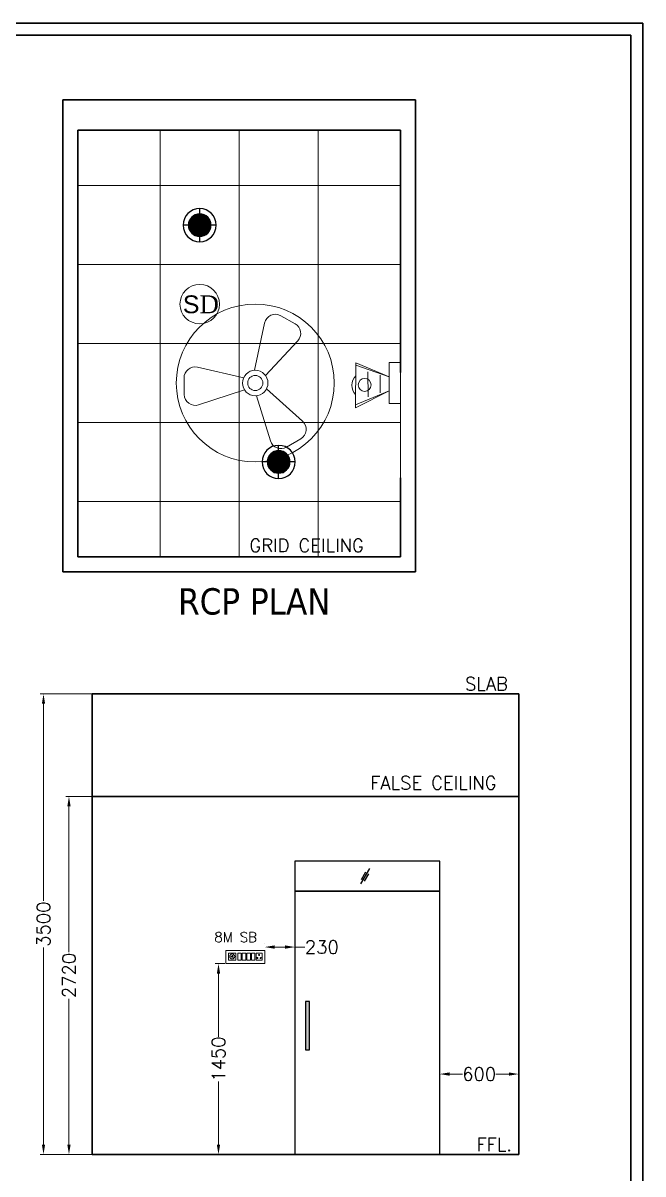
# Model space of a CAD drawing. Header units: millimetres. Extents: x 3552052 to 4144896, y -707811 to -630695.
# Drawn here: x 3739617 to 3744328, y -690970 to -682222 of the extents above; entities that cross this region are included whole.
import ezdxf

# ---------------------------------------------------------------- set-up
doc = ezdxf.new("R2010")
doc.units = ezdxf.units.MM
doc.header["$LTSCALE"] = 6
doc.header["$MEASUREMENT"] = 0
doc.linetypes.add('HIDDEN', pattern=[0.375, 0.25, -0.125])
doc.layers.get('0').update_dxf_attribs({"linetype": 'CONTINUOUS', "lineweight": 0})
doc.layers.get('Defpoints').update_dxf_attribs({"linetype": 'CONTINUOUS', "lineweight": 0})
for name, color, linetype, lineweight in [('ELE-1200MM CEILINGFAN', 6, 'CONTINUOUS', 0), ('ELE-12W LED', 1, 'CONTINUOUS', 0), ('ELE-12W UPS LIGHT', 3, 'CONTINUOUS', 0), ('ELE-4M RAW P.SB', 40, 'CONTINUOUS', 0), ('ELE-4M UPS P.SB', 3, 'CONTINUOUS', 0), ('ELE-6M RAW P.SB', 40, 'HIDDEN', 0), ('ELE-SOCKET NMBERING', 7, 'CONTINUOUS', 9), ('FA-BELOW SMOKE DERECTOR', 1, 'CONTINUOUS', 0), ('LV.CC CEMARA', 66, 'CONTINUOUS', 0), ('MEP_HVAC_RA_DUCT', 1, 'CONTINUOUS', 0), ('SECTION', 251, 'CONTINUOUS', 0), ('WALL', 8, 'CONTINUOUS', 0)]:
    doc.layers.add(name, color=color, linetype=linetype, lineweight=lineweight)
doc.styles.add('Annotation', font='tahoma.ttf')
doc.styles.add('PDF Times New Roman', font='times.ttf')
doc.styles.add('ROMANS', font='romans.shx')
doc.dimstyles.new('AEPL1', dxfattribs={"dimtxt": 100, "dimasz": 75, "dimexe": 25, "dimexo": 50, "dimtad": 0, "dimdec": 0, "dimtxsty": 'ROMANS', "dimcen": 2.5, "dimclrd": 7, "dimclre": 7, "dimclrt": 7, "dimadec": 0, "dimazin": 0, "dimtfac": 1, "dimtdec": 0, "dimtmove": 0, "dimatfit": 3, "dimfxl": 1, "dimlwd": 0, "dimlwe": 0, "dimarcsym": 0})

# ---------------------------------------------------------------- blocks, each defined once
blk = doc.blocks.new('GHH3')
at = {"layer": 'ELE-4M UPS P.SB', "color": 251, "linetype": 'ByBlock'}
for p, q in [((3598228.1, -681421.4), (3598228.1, -684663.9)), ((3598828.1, -681421.4), (3598828.1, -684663.9)), ((3599428.1, -681421.4), (3599428.1, -684663.9)), ((3597602.1, -681842.6), (3600054.2, -681842.6)), ((3597602.1, -682442.6), (3600054.2, -682442.6)), ((3597602.1, -683042.6), (3600054.2, -683042.6)), ((3597602.1, -683642.6), (3600054.2, -683642.6)), ((3597602.1, -684242.6), (3600054.2, -684242.6))]:
    blk.add_line(p, q, dxfattribs=at)
blk.add_lwpolyline([(3597602.1, -681421.4), (3600054.2, -681421.4), (3600054.2, -684663.9), (3597602.1, -684663.9)], close=True, dxfattribs=at)
blk = doc.blocks.new('18W LED')
at = {"layer": 'ELE-12W LED', "lineweight": 25}
h = blk.add_hatch(dxfattribs=at)
h.set_pattern_fill('ANSI31', color=252)
h.set_pattern_definition([(45, (-1135553.9097, 459369.4158), (-2.24506403, 2.24506403), [])])
edge = h.paths.add_edge_path()
edge.add_arc((0, 0), 85.7, 0, 360)
at = {"layer": 'ELE-12W LED', "color": 1, "lineweight": 25}
for p, q in [((0, -126.1), (0, 126.1)), ((-126.1, 0), (126.1, 0))]:
    blk.add_line(p, q, dxfattribs=at)
for radius in [126.1, 85.7]:
    blk.add_circle((0, 0), radius, dxfattribs=at)
blk = doc.blocks.new('QWE')
at = {"layer": 'ELE-12W UPS LIGHT', "lineweight": 25}
h = blk.add_hatch(dxfattribs=at)
h.set_pattern_fill('ANSI31', color=8)
h.set_pattern_definition([(45, (-1135553.9097, 459369.4158), (-2.24506403, 2.24506403), [])])
edge = h.paths.add_edge_path()
edge.add_arc((0, 0), 85.7, 0, 360)
at = {"layer": 'ELE-12W UPS LIGHT', "color": 3, "lineweight": 25}
for p, q in [((0, -126.1), (0, 126.1)), ((-126.1, 0), (126.1, 0))]:
    blk.add_line(p, q, dxfattribs=at)
for radius in [126.1, 85.7]:
    blk.add_circle((0, 0), radius, dxfattribs=at)
blk = doc.blocks.new('SMOKE DETECTOR')
at = {"layer": 'FA-BELOW SMOKE DERECTOR', "color": 7}
blk.add_circle((931028.7, -118293.9), 166, dxfattribs=at)
at = {"layer": 'FA-BELOW SMOKE DERECTOR', "insert": (930887.1, -118373), "char_height": 150, "attachment_point": 7, "style": 'PDF Times New Roman'}
blk.add_mtext('{\\fArial|b0|i0|c0|p34;S}D', dxfattribs=at)
blk = doc.blocks.new('A$C07FB25EA')
at = {"layer": 'ELE-1200MM CEILINGFAN', "color": 3}
for p, q in [((0.26, 2.64), (3.17, 12.07)), ((6.53, 13.37), (9.47, 11.64)), ((9.84, 7.94), (2.36, 1.21)), ((-11.8, 4.55), (-2.22, 1.44)), ((-14.84, -1.03), (-14.81, 2.38)), ((-2.41, -1.1), (-12.04, -3.29)), ((2.16, -1.54), (8.87, -8.78)), ((1.96, -12.49), (-0.13, -2.65)), ((8.31, -12.34), (5.35, -14.02))]:
    blk.add_line(p, q, dxfattribs=at)
at = {"layer": 'ELE-1200MM CEILINGFAN', "color": 5, "ltscale": 10}
blk.add_circle((0, 0), 16.45, dxfattribs=at)
at = {"layer": 'ELE-1200MM CEILINGFAN', "color": 3}
for radius in [2.65, 1.58]:
    blk.add_circle((0, 0), radius, dxfattribs=at)
for centre, start, end in [((5.36, 11.38), 59.5281, 162.5229), ((8.3, 9.66), 311.9493, 59.5281), ((-12.51, 2.36), 71.9493, 179.5281), ((-12.54, -1.05), 179.5281, 282.5229), ((7.18, -10.34), 299.5281, 42.5229), ((4.21, -12.02), 191.9493, 299.5281)]:
    blk.add_arc(centre, 2.3, start, end, dxfattribs=at)
blk = doc.blocks.new('CC CEMARA')
at = {"layer": 'LV.CC CEMARA', "linetype": 'ByBlock'}
for p, q in [((46.7, -104.5), (105.3, -34.9)), ((239.6, -66.6), (64.7, -12.2)), ((232.1, -75.7), (64.7, -12.2)), ((94.5, -242.4), (18.6, -67.1)), ((18.6, -67.1), (104.2, -230.6)), ((81.3, -159.1), (162.8, -62.4)), ((94.5, -242.4), (239.6, -66.6))]:
    blk.add_line(p, q, dxfattribs=at)
blk.add_lwpolyline([(110.8, 42.8), (66.4, 79.7), (-66.4, -79.7), (-22, -116.7)], close=True, dxfattribs=at)
blk.add_circle((133.5, -123.5), 32.9, dxfattribs=at)
blk.add_arc((131.6, -123.6), 66.7, 275.37023, 5.54124, dxfattribs=at)
blk = doc.blocks.new('*D241')
at = {"layer": 'Defpoints', "color": 0, "transparency": 16777216}
for p in [(3739966.6, -688100.8), (3740672.1, -688100.8), (3740296.4, -690821)]:
    blk.add_point(p, dxfattribs=at)
at = {"layer": 'ELE-4M UPS P.SB', "color": 7, "lineweight": 0, "transparency": 16777216}
for p, q in [((3740622.1, -688100.8), (3739941.6, -688100.8)), ((3739966.6, -688175.8), (3739966.6, -689284.1)), ((3739966.6, -690746), (3739966.6, -689637.7)), ((3740246.4, -690821), (3739941.6, -690821))]:
    blk.add_line(p, q, dxfattribs=at)
at = {"layer": 'ELE-4M UPS P.SB', "color": 7, "transparency": 16777216}
for points in [[(3739954.1, -688175.8), (3739979.1, -688175.8), (3739966.6, -688100.8)], [(3739954.1, -690746), (3739979.1, -690746), (3739966.6, -690821)]]:
    blk.add_solid(points, dxfattribs=at)
at = {"layer": 'ELE-4M UPS P.SB', "color": 7, "lineweight": -3, "transparency": 16777216, "insert": (3739966.6, -689460.9), "char_height": 100, "attachment_point": 5, "rotation": 90, "style": 'ROMANS'}
blk.add_mtext('2720', dxfattribs=at)
blk = doc.blocks.new('*D242')
at = {"layer": 'Defpoints', "color": 0, "transparency": 16777216}
for p in [(3739773.1, -687321), (3740296.4, -687321), (3740296.4, -690821)]:
    blk.add_point(p, dxfattribs=at)
at = {"layer": 'ELE-4M UPS P.SB', "color": 7, "lineweight": 0, "transparency": 16777216}
for p, q in [((3740246.4, -687321), (3739748.1, -687321)), ((3739773.1, -687396), (3739773.1, -688894.2)), ((3739773.1, -690746), (3739773.1, -689247.8)), ((3740246.4, -690821), (3739748.1, -690821))]:
    blk.add_line(p, q, dxfattribs=at)
at = {"layer": 'ELE-4M UPS P.SB', "color": 7, "transparency": 16777216}
for points in [[(3739760.6, -687396), (3739785.6, -687396), (3739773.1, -687321)], [(3739760.6, -690746), (3739785.6, -690746), (3739773.1, -690821)]]:
    blk.add_solid(points, dxfattribs=at)
at = {"layer": 'ELE-4M UPS P.SB', "color": 7, "lineweight": -3, "transparency": 16777216, "insert": (3739773.1, -689071), "char_height": 100, "attachment_point": 5, "rotation": 90, "style": 'ROMANS'}
blk.add_mtext('3500', dxfattribs=at)
blk = doc.blocks.new('DFGG')
at = {"layer": 'ELE-4M RAW P.SB', "color": 40, "ltscale": 10}
for p, q in [((3584690.5, -679090.2), (3584683, -679091.7)), ((3584684.4, -679095.5), (3584690.9, -679091.3)), ((3584692, -679080.7), (3584692.3, -679088.5)), ((3584693.4, -679092), (3584698.4, -679097.8)), ((3584693.5, -679088.6), (3584695.9, -679081.4)), ((3584701, -679094.7), (3584694, -679091.1)), ((3584873.2, -679064.5), (3584919.4, -679064.5)), ((3584873.2, -679117.2), (3584873.2, -679064.5)), ((3584919.4, -679064.5), (3584919.4, -679117.2)), ((3584919.4, -679117.2), (3584873.2, -679117.2))]:
    blk.add_line(p, q, dxfattribs=at)
for points in [[(3584939.4, -679144.9), (3584643.2, -679144.9), (3584643.2, -679044.9), (3584939.4, -679044.9)], [(3584721.1, -679117.6), (3584663.1, -679117.6), (3584663.1, -679064.8), (3584721.1, -679064.8)], [(3584760.8, -679117.2), (3584734.4, -679117.2), (3584734.4, -679064.5), (3584760.8, -679064.5)], [(3584830.2, -679117.2), (3584803.8, -679117.2), (3584803.8, -679064.5), (3584830.2, -679064.5)], [(3584864.9, -679117.2), (3584838.5, -679117.2), (3584838.5, -679064.5), (3584864.9, -679064.5)]]:
    blk.add_lwpolyline(points, close=True, dxfattribs=at)
for radius in [19.1, 1.78]:
    blk.add_circle((3584692.4, -679090.3), radius, dxfattribs=at)
for centre, radius, start, end in [((3584883.1, -679101.2), 3.1, 5.26891, 272.51003), ((3584885.5, -679103.3), 2.5, 202.68381, 75.09514), ((3584896.3, -679077.8), 3.6, 307.15837, 232.84163), ((3584896.3, -679081.4), 2.29, 161.40312, 18.59688), ((3584907, -679103.3), 2.5, 104.90486, 337.31619), ((3584909.5, -679101.2), 3.1, 267.48997, 174.73109)]:
    blk.add_arc(centre, radius, start, end, dxfattribs=at)
at = {"layer": 'ELE-6M RAW P.SB', "color": 3, "linetype": 'ByBlock'}
blk.add_lwpolyline([(3584795.5, -679117.2), (3584769.1, -679117.2), (3584769.1, -679064.5), (3584795.5, -679064.5)], close=True, dxfattribs=at)
blk = doc.blocks.new('*D243')
at = {"layer": 'Defpoints', "color": 0, "transparency": 16777216}
for p in [(3741199.9, -689371), (3741102.7, -690821), (3741199.9, -690821)]:
    blk.add_point(p, dxfattribs=at)
at = {"layer": 'ELE-4M UPS P.SB', "color": 7, "lineweight": 0, "transparency": 16777216}
for p, q in [((3741149.9, -689371), (3741077.7, -689371)), ((3741102.7, -689446), (3741102.7, -689926.3)), ((3741102.7, -690746), (3741102.7, -690265.7)), ((3741149.9, -690821), (3741077.7, -690821))]:
    blk.add_line(p, q, dxfattribs=at)
at = {"layer": 'ELE-4M UPS P.SB', "color": 7, "transparency": 16777216}
for points in [[(3741090.2, -689446), (3741115.2, -689446), (3741102.7, -689371)], [(3741090.2, -690746), (3741115.2, -690746), (3741102.7, -690821)]]:
    blk.add_solid(points, dxfattribs=at)
at = {"layer": 'ELE-4M UPS P.SB', "color": 7, "lineweight": -3, "transparency": 16777216, "insert": (3741102.7, -690096), "char_height": 100, "attachment_point": 5, "rotation": 90, "style": 'ROMANS'}
blk.add_mtext('1450', dxfattribs=at)
blk = doc.blocks.new('*D246')
at = {"layer": 'Defpoints', "color": 0, "transparency": 16777216}
for p in [(3741684.1, -689244.8), (3741454.1, -689271), (3741684.1, -689271)]:
    blk.add_point(p, dxfattribs=at)
at = {"layer": 'ELE-4M UPS P.SB', "color": 7, "lineweight": 0, "transparency": 16777216}
for p, q in [((3741454.1, -689221), (3741454.1, -689219.8)), ((3741529.1, -689244.8), (3741609.1, -689244.8)), ((3741684.1, -689221), (3741684.1, -689219.8)), ((3741684.1, -689244.8), (3741759.1, -689244.8))]:
    blk.add_line(p, q, dxfattribs=at)
at = {"layer": 'ELE-4M UPS P.SB', "color": 7, "transparency": 16777216}
for points in [[(3741529.1, -689232.3), (3741529.1, -689257.3), (3741454.1, -689244.8)], [(3741609.1, -689232.3), (3741609.1, -689257.3), (3741684.1, -689244.8)]]:
    blk.add_solid(points, dxfattribs=at)
at = {"layer": 'ELE-4M UPS P.SB', "color": 7, "lineweight": -3, "transparency": 16777216, "insert": (3741888.3, -689244.8), "char_height": 100, "attachment_point": 5, "style": 'ROMANS'}
blk.add_mtext('230', dxfattribs=at)
blk = doc.blocks.new('*D260')
at = {"layer": 'Defpoints', "color": 0, "transparency": 16777216}
for p in [(3742784.1, -689890.3), (3743384.1, -689890.3), (3743384.1, -690210.1)]:
    blk.add_point(p, dxfattribs=at)
at = {"layer": 'ELE-4M UPS P.SB', "color": 7, "lineweight": 0, "transparency": 16777216}
for p, q in [((3742784.1, -689940.3), (3742784.1, -690235.1)), ((3743384.1, -689940.3), (3743384.1, -690235.1)), ((3742859.1, -690210.1), (3742957.3, -690210.1)), ((3743309.1, -690210.1), (3743211, -690210.1))]:
    blk.add_line(p, q, dxfattribs=at)
at = {"layer": 'ELE-4M UPS P.SB', "color": 7, "transparency": 16777216}
for points in [[(3742859.1, -690197.6), (3742859.1, -690222.6), (3742784.1, -690210.1)], [(3743309.1, -690197.6), (3743309.1, -690222.6), (3743384.1, -690210.1)]]:
    blk.add_solid(points, dxfattribs=at)
at = {"layer": 'ELE-4M UPS P.SB', "color": 7, "lineweight": -3, "transparency": 16777216, "insert": (3743084.1, -690210.1), "char_height": 100, "attachment_point": 5, "style": 'ROMANS'}
blk.add_mtext('600', dxfattribs=at)

msp = doc.modelspace()

# ---------------------------------------------------------------- hatches: boundary and pattern name
at = {"lineweight": -3, "ltscale": 0.1}
h = msp.add_hatch(color=254, dxfattribs=at)
h.dxf.hatch_style = 1
h.paths.add_polyline_path([(3741762.8, -690024.9), (3741795.5, -690024.9), (3741795.5, -689657.4), (3741762.8, -689657.4)])

# ---------------------------------------------------------------- linework, layer by layer
at = {"color": 7, "lineweight": 30}
for points in [[(3744328.4, -682221.6), (3744328.4, -698011.6), (3735328.4, -698011.6), (3735328.4, -682221.6)], [(3744235.1, -682314.8), (3744235.1, -697918.3), (3735421.7, -697918.3), (3735421.7, -682314.8)]]:
    msp.add_lwpolyline(points, close=True, dxfattribs=at)
at = {"color": 7, "lineweight": -3, "ltscale": 0.1}
msp.add_lwpolyline([(3741762.8, -690024.9), (3741795.5, -690024.9), (3741795.5, -689657.4), (3741762.8, -689657.4)], close=True, dxfattribs=at)
at = {"layer": 'MEP_HVAC_RA_DUCT', "color": 7, "lineweight": 30}
for p, q in [((3740142.1, -687321), (3740142.1, -690821)), ((3743384.1, -687321), (3743384.1, -690821))]:
    msp.add_line(p, q, dxfattribs=at)
for points in [[(3743384.1, -687321), (3740142.1, -687321)], [(3743384.1, -688100.8), (3740142.1, -688100.8)], [(3743384.1, -690821), (3740142.1, -690821)]]:
    msp.add_lwpolyline(points, dxfattribs=at)
at = {"layer": 'MEP_HVAC_RA_DUCT', "color": 7, "lineweight": -3}
for points in [[(3741684.1, -688821), (3742784.1, -688821), (3742784.1, -688591), (3741684.1, -688591)], [(3741684.1, -690821), (3742784.1, -690821), (3742784.1, -688821), (3741684.1, -688821)]]:
    msp.add_lwpolyline(points, close=True, dxfattribs=at)
at = {"layer": 'SECTION', "color": 5, "lineweight": -3, "ltscale": 500}
for p, q in [((3742184.9, -688764.9), (3742252.3, -688646.9)), ((3742189.9, -688730.2), (3742222.3, -688673.5)), ((3742212, -688743.3), (3742244, -688687.4))]:
    msp.add_line(p, q, dxfattribs=at)
at = {"layer": 'WALL', "color": 7, "lineweight": 30}
for p, q in [((3739918.9, -684651.5), (3739918.9, -682806.5)), ((3739918.9, -682806.5), (3742601.1, -682806.5)), ((3742601.1, -682806.5), (3742601.1, -685679)), ((3742486.1, -683036.5), (3740033.9, -683036.5)), ((3740033.9, -686279), (3740033.9, -683036.5)), ((3742486.1, -683036.5), (3742486.1, -684879)), ((3739918.9, -684651.5), (3739918.9, -684651.5)), ((3739918.9, -686394), (3739918.9, -684651.5)), ((3742486.1, -685679), (3742486.1, -686279)), ((3742601.1, -685679), (3742601.1, -686394)), ((3742486.1, -686279), (3740033.9, -686279)), ((3742601.1, -686394), (3739918.9, -686394))]:
    msp.add_line(p, q, dxfattribs=at)

# ---------------------------------------------------------------- block references
at = {"layer": 'ELE-1200MM CEILINGFAN', "color": 7, "lineweight": 30, "ltscale": 8, "xscale": -36.47592107175105, "yscale": 36.47592107175105, "zscale": 36.47592107175105, "rotation": 180}
msp.add_blockref('A$C07FB25EA', (3741382.2, -684957.7), dxfattribs=at)
at = {"layer": 'ELE-12W LED', "color": 6, "lineweight": -3, "xscale": -1}
msp.add_blockref('18W LED', (3740960, -683757.7), dxfattribs=at)
at = {"layer": 'ELE-12W UPS LIGHT', "lineweight": -3, "xscale": -1}
msp.add_blockref('QWE', (3741560, -685557.7), dxfattribs=at)
at = {"layer": 'ELE-4M UPS P.SB', "color": 0, "lineweight": -3}
for name, p in [('GHH3', (142431.8, -1615.1)), ('DFGG', (156514.7, -10226.1))]:
    msp.add_blockref(name, p, dxfattribs=at)
at = {"layer": 'FA-BELOW SMOKE DERECTOR', "color": 6, "lineweight": -3, "xscale": 0.9035551315104862, "yscale": 0.9035551315104862, "zscale": 0.9035551315104862}
msp.add_blockref('SMOKE DETECTOR', (2899724.2, -577472.7), dxfattribs=at)
at = {"layer": 'LV.CC CEMARA', "lineweight": -3, "xscale": -1.500000000000001, "yscale": 1.5, "zscale": 1.5, "rotation": 320.2183695085612}
msp.add_blockref('CC CEMARA', (3742486, -684957.7), dxfattribs=at)

# ---------------------------------------------------------------- texts
at = {"lineweight": -3, "insert": (3743493.9, -686517.4), "char_height": 200, "width": 2697.906, "attachment_point": 3, "style": 'Annotation'}
msp.add_mtext('\\pxql;RCP PLAN', dxfattribs=at)
at = {"layer": 'ELE-SOCKET NMBERING', "color": 0, "lineweight": -3, "width": 2358.602, "attachment_point": 1, "style": 'Annotation'}
for s, insert, char_height in [('{\\Fromans|c0;GRID CEILING }', (3741337.3, -686142), 100.004), ('{\\Fromans|c0;SLAB}', (3742976.2, -687193.6), 100.004), ('{\\Fromans|c0;FALSE CEILING }', (3742256, -687947), 100.004), ('{\\Fromans|c0;8M SB}', (3741070.9, -689132.1), 75), ('{\\Fromans|c0;FFL.}', (3743063.5, -690696), 100.004)]:
    msp.add_mtext(s, dxfattribs=dict(at, insert=insert, char_height=char_height))

# ---------------------------------------------------------------- dimensions: what is measured, and where the dimension line sits
at = {"layer": 'ELE-4M UPS P.SB', "color": 0, "lineweight": -3}
for base, p1, p2, picture, middle in [((3739773.1, -687321), (3740296.4, -690821), (3740296.4, -687321), '*D242', (3739773.1, -689071)), ((3739966.6, -688100.8), (3740296.4, -690821), (3740672.1, -688100.8), '*D241', (3739966.6, -689460.9)), ((3741102.7, -690821), (3741199.9, -689371), (3741199.9, -690821), '*D243', (3741102.7, -690096))]:
    dim = msp.add_linear_dim(base=base, p1=p1, p2=p2, angle=90, dimstyle='AEPL1', dxfattribs=at)
    dim.commit()
    dim.dimension.update_dxf_attribs({"geometry": picture, "text_midpoint": middle})
for base, p1, p2, picture, middle in [((3741684.1, -689244.8), (3741454.1, -689271), (3741684.1, -689271), '*D246', (3741888.3, -689244.8)), ((3743384.1, -690210.1), (3742784.1, -689890.3), (3743384.1, -689890.3), '*D260', (3743084.1, -690210.1))]:
    dim = msp.add_linear_dim(base=base, p1=p1, p2=p2, dimstyle='AEPL1', dxfattribs=at)
    dim.commit()
    dim.dimension.update_dxf_attribs({"geometry": picture, "text_midpoint": middle})

doc.saveas('drawing.dxf')
